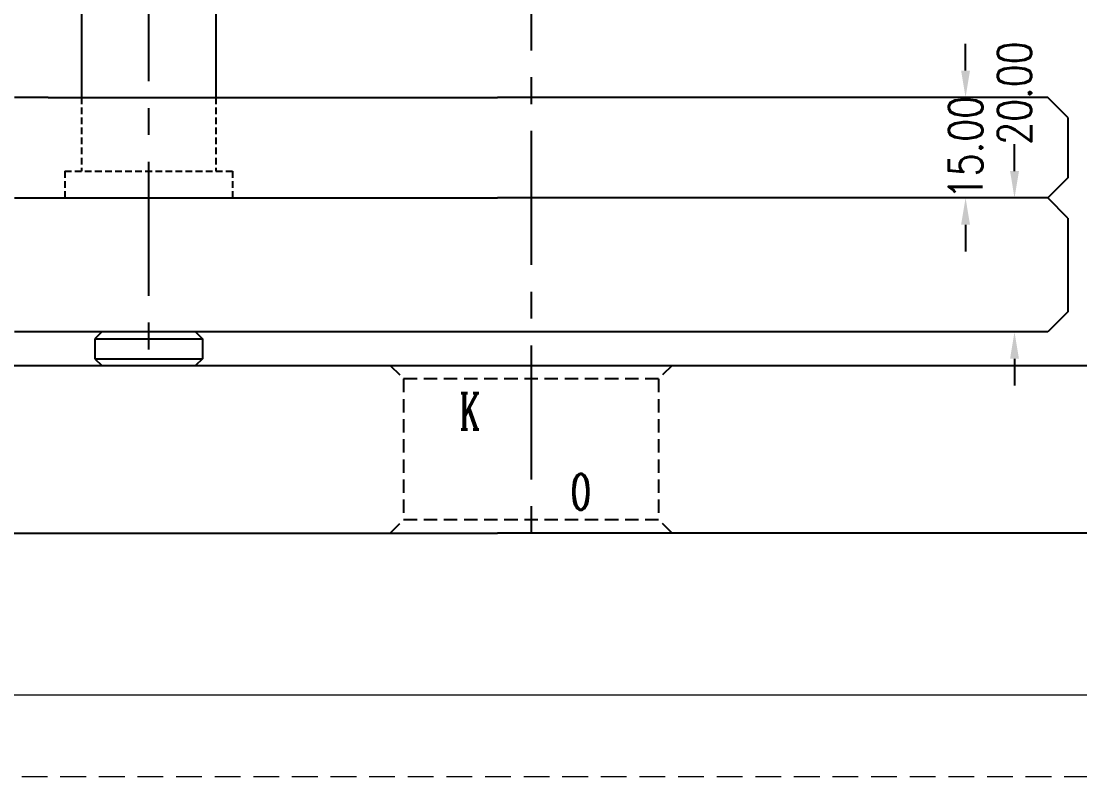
# Model space of a CAD drawing. Header units: millimetres. Extents: x 30214 to 31354, y -22640 to -21834.
# Drawn here: x 30705.8 to 30863.5, y -22640.3 to -22527.6 of the extents above; entities that cross this region are included whole.
import ezdxf

# ---------------------------------------------------------------- set-up
doc = ezdxf.new("R2010")
doc.units = ezdxf.units.MM
doc.header["$LTSCALE"] = 8
for name, pattern in [('CENTER', [2, 1.25, -0.25, 0.25, -0.25]), ('DASHED', [0.75, 0.5, -0.25]), ('HIDDEN', [0.375, 0.25, -0.125])]:
    doc.linetypes.add(name, pattern=pattern)
doc.layers.get('DEFPOINTS').update_dxf_attribs({"color": 6})
doc.layers.add('CL', color=1, linetype='Continuous')
doc.layers.add('dim', color=3, linetype='Continuous', lineweight=15)
doc.layers.add('MBOM-ASSIS-LAYER', color=71, linetype='Continuous', lineweight=9)
doc.styles.add('ROMANC', font='RomanC.ttf', dxfattribs={"width": 0.8, "height": 7})
doc.styles.get("Standard").update_dxf_attribs({"font": 'txt.shx', "width": 0.8, "bigfont": 'chineset.shx'})
doc.dimstyles.new('ISO-25', dxfattribs={"dimtxt": 5, "dimasz": 4, "dimexe": 0.3, "dimexo": 0.3, "dimtad": 0, "dimzin": 1, "dimdsep": 46, "dimtxsty": 'Standard', "dimcen": 0, "dimclrd": 3, "dimclre": 3, "dimclrt": 3, "dimazin": 0, "dimtfac": 1, "dimtofl": 0, "dimtmove": 0, "dimatfit": 0, "dimfxl": 0, "dimarcsym": 0})

# ---------------------------------------------------------------- blocks, each defined once
blk = doc.blocks.new('*D27428')
at = {"layer": 'DEFPOINTS', "color": 0}
for p in [(30853.8, -22553.98), (30858.77, -22553.98), (30858.77, -22573.98)]:
    blk.add_point(p, dxfattribs=at)
at = {"layer": 'dim', "color": 3, "lineweight": -2}
for p, q in [((30853.8, -22549.98), (30853.8, -22545.98)), ((30858.47, -22553.98), (30853.5, -22553.98)), ((30858.47, -22573.98), (30853.5, -22573.98)), ((30853.8, -22577.98), (30853.8, -22581.98))]:
    blk.add_line(p, q, dxfattribs=at)
at = {"layer": 'dim', "color": 3}
for points in [[(30853.14, -22549.98), (30854.47, -22549.98), (30853.8, -22553.98)], [(30854.47, -22577.98), (30853.14, -22577.98), (30853.8, -22573.98)]]:
    blk.add_solid(points, dxfattribs=at)
at = {"layer": 'dim', "color": 3, "insert": (30853.8, -22538.35), "char_height": 5, "attachment_point": 5, "rotation": 90}
blk.add_mtext('20.00', dxfattribs=at)
blk = doc.blocks.new('*D27429')
at = {"layer": 'DEFPOINTS', "color": 0}
for p in [(30846.51, -22538.98), (30858.77, -22538.98), (30858.77, -22553.98)]:
    blk.add_point(p, dxfattribs=at)
at = {"layer": 'dim', "color": 3, "lineweight": -2}
for p, q in [((30846.51, -22534.98), (30846.51, -22530.98)), ((30858.47, -22538.98), (30846.21, -22538.98)), ((30858.47, -22553.98), (30846.21, -22553.98)), ((30846.51, -22557.98), (30846.51, -22561.98))]:
    blk.add_line(p, q, dxfattribs=at)
at = {"layer": 'dim', "color": 3}
for points in [[(30845.84, -22534.98), (30847.17, -22534.98), (30846.51, -22538.98)], [(30847.17, -22557.98), (30845.84, -22557.98), (30846.51, -22553.98)]]:
    blk.add_solid(points, dxfattribs=at)
at = {"layer": 'dim', "color": 3, "insert": (30846.51, -22546.48), "char_height": 5, "attachment_point": 5, "rotation": 90}
blk.add_mtext('15.00', dxfattribs=at)
blk = doc.blocks.new('20100617.142056')
at = {"layer": 'MBOM-ASSIS-LAYER'}
blk.add_line((-12.7, 12.7), (-1176.3, 12.7), dxfattribs=at)
at = {"layer": 'MBOM-ASSIS-LAYER', "linetype": 'DASHED'}
blk.add_line((0, 0), (-1189, 0), dxfattribs=at)

msp = doc.modelspace()

# ---------------------------------------------------------------- linework, layer by layer
for p, q in [((30714.766, -22498.98), (30714.766, -22538.98)), ((30734.766, -22498.98), (30734.766, -22538.98)), ((30709.766, -22538.98), (30704.766, -22538.98)), ((30709.766, -22538.98), (30776.766, -22538.98)), ((30858.766, -22538.98), (30776.766, -22538.98)), ((30861.766, -22541.98), (30858.766, -22538.98)), ((30861.766, -22541.98), (30861.766, -22550.98)), ((30861.766, -22550.98), (30858.766, -22553.98)), ((30704.766, -22553.98), (30776.766, -22553.98)), ((30858.766, -22553.98), (30776.766, -22553.98)), ((30861.766, -22556.98), (30858.766, -22553.98)), ((30861.766, -22556.98), (30861.766, -22570.98)), ((30861.766, -22570.98), (30858.766, -22573.98)), ((30858.766, -22573.98), (30704.766, -22573.98)), ((30717.766, -22573.98), (30716.766, -22574.98)), ((30716.766, -22574.98), (30716.766, -22577.98)), ((30716.766, -22574.98), (30732.766, -22574.98)), ((30731.766, -22573.98), (30732.766, -22574.98)), ((30732.766, -22574.98), (30732.766, -22577.98)), ((30716.766, -22577.98), (30717.766, -22578.98)), ((30716.766, -22577.98), (30732.766, -22577.98)), ((30732.766, -22577.98), (30731.766, -22578.98)), ((30624.766, -22578.98), (30885.766, -22578.98)), ((30624.766, -22603.98), (30776.766, -22603.98)), ((30938.766, -22603.98), (30776.766, -22603.98))]:
    msp.add_line(p, q)
at = {"linetype": 'HIDDEN', "ltscale": 0.5}
for p, q in [((30709.766, -22538.98), (30724.766, -22538.98)), ((30714.766, -22538.98), (30714.766, -22549.98)), ((30734.766, -22538.98), (30734.766, -22549.98)), ((30712.266, -22549.98), (30712.266, -22553.98)), ((30712.266, -22549.98), (30737.266, -22549.98)), ((30737.266, -22549.98), (30737.266, -22553.98))]:
    msp.add_line(p, q, dxfattribs=at)
at = {"linetype": 'HIDDEN'}
for p, q in [((30760.766, -22578.98), (30762.766, -22580.98)), ((30802.766, -22578.98), (30800.766, -22580.98)), ((30762.766, -22580.98), (30762.766, -22601.98)), ((30800.766, -22580.98), (30762.766, -22580.98)), ((30800.766, -22580.98), (30800.766, -22601.98)), ((30760.766, -22603.98), (30762.766, -22601.98)), ((30800.766, -22601.98), (30762.766, -22601.98)), ((30802.766, -22603.98), (30800.766, -22601.98))]:
    msp.add_line(p, q, dxfattribs=at)
at = {"layer": 'CL', "color": 0, "linetype": 'CENTER', "ltscale": 2}
for p, q in [((30781.766, -22287.98), (30781.766, -22603.98)), ((30724.766, -22484.582), (30724.766, -22578.98))]:
    msp.add_line(p, q, dxfattribs=at)

# ---------------------------------------------------------------- block references
at = {"layer": 'MBOM-ASSIS-LAYER', "xscale": 0.9590438128709551, "yscale": 0.9590438128709551, "zscale": 0.9590438128709551}
msp.add_blockref('20100617.142056', (31354.161, -22640.336), dxfattribs=at)

# ---------------------------------------------------------------- texts
at = {"style": 'ROMANC', "width": 0.6}
for s, p in [('K', (30771.042, -22588.528)), ('O', (30787.644, -22600.52))]:
    msp.add_text(s, height=5.4, dxfattribs=at).set_placement(p)

# ---------------------------------------------------------------- dimensions: what is measured, and where the dimension line sits
at = {"layer": 'dim'}
dim = msp.add_linear_dim(base=(30846.505, -22538.98), p1=(30858.766, -22553.98), p2=(30858.766, -22538.98), angle=90, dimstyle='ISO-25', override={"dimscale": 1}, dxfattribs=at)
dim.commit()
dim.dimension.update_dxf_attribs({"geometry": '*D27429', "text_midpoint": (30846.505, -22546.48), "dimtype": 160})
dim = msp.add_linear_dim(base=(30853.804, -22553.98), p1=(30858.766, -22573.98), p2=(30858.766, -22553.98), angle=90, dimstyle='ISO-25', override={"dimscale": 1}, dxfattribs=at)
dim.commit()
dim.dimension.update_dxf_attribs({"geometry": '*D27428', "text_midpoint": (30853.804, -22538.355)})

doc.saveas('drawing.dxf')
